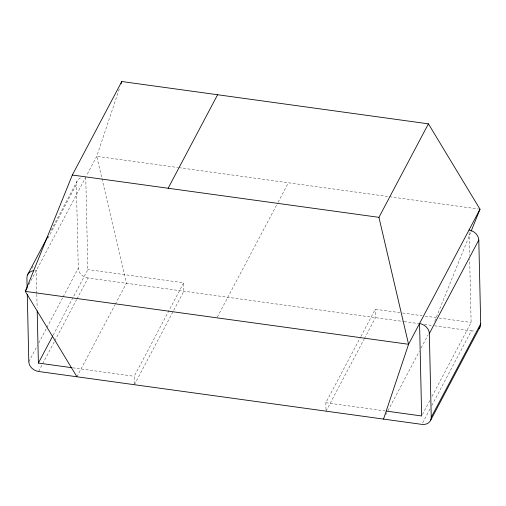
<?xml version="1.0" encoding="UTF-8"?>
<svg xmlns="http://www.w3.org/2000/svg" width="506" height="506" viewBox="0 0 506 506"><rect width="100%" height="100%" fill="white"/><g stroke="black" fill="none" stroke-linecap="round" stroke-linejoin="round"><path stroke-width="0.38" stroke-dasharray="2.53 1.9" d="M119.283 89.005L96.741 156.329L86.482 175.721M434.755 321.196L471.137 231.179M51.176 230.16L77.013 181.312M32.074 268.205L33.181 266.112M47.943 238.206L76.368 184.475A10.31 8.33 27.9 0 1 80.966 177.701M28.962 284.461L85.748 177.106M28.81 361.758L37.299 345.706M38.772 342.916L46.527 328.261M46.894 327.565L62.763 297.56M63.136 296.864L78.266 268.256L76.368 184.475M53.155 335.168L87.848 269.578L85.767 177.897M38.582 371.486L42.27 364.51M42.643 363.808L54.452 341.48M54.819 340.785L76.596 299.615M76.969 298.919L88.038 277.984L403.459 321.512M76.906 376.774L114.925 304.903M115.292 304.207L126.367 283.271L96.741 156.329L178.087 167.556M134.381 383.946L134.204 376.3L183.665 282.803L87.848 269.578M134.4 384.705L183.855 291.209L183.665 282.803M217.302 317.135L277.699 202.963M278.066 202.267L288.376 182.78M325.997 409.626L325.839 402.744L360.538 337.154M360.904 336.458L375.3 309.248L401.789 312.904M326.035 411.15L364.048 339.286M364.421 338.584L375.49 317.654L375.3 309.248M385.736 414.901L387.583 411.41M387.95 410.714L419.322 351.404M421.169 347.913L428.184 334.656M422.396 414.572L430.151 399.923M431.991 396.432L471.118 322.467L469.682 259.243M422.586 422.978L429.967 409.025M431.814 405.534L471.307 330.873A9.968 8.052 27.9 0 0 474.963 330.741M178.871 167.663L478.448 209.003M402.567 313.012L422.042 315.693M425.16 316.123L436.064 317.629M439.176 318.059L471.118 322.467M404.237 321.62L419 323.657M424.439 324.409L432.984 325.586M434.546 325.801L471.307 330.873M72.668 367.811L134.204 376.3M325.839 402.744L385.047 410.916M469.075 232.374L469.593 255.29M36.812 293.531L36.293 270.609A10.31 8.33 27.9 0 0 35.028 270.546M36.83 294.321L37.134 307.756M88.038 277.984A9.968 8.052 27.9 0 1 78.266 268.256"/><path stroke-width="0.76" d="M121.035 83.768L121.788 81.523L428.405 123.837L480.011 209.225L471.137 231.179M383.523 419.088L408.57 344.276L480.011 209.225M121.788 81.523L72.326 175.025L25.3 291.386L76.906 376.774M27.558 274.815L47.855 236.441M27.134 287.927L25.3 291.386L408.57 344.276L378.943 217.34L428.405 123.837M71.884 367.704L38.386 363.08L52.782 335.864M168.144 188.245L217.605 94.748M27.286 294.574L28.81 361.758A9.968 8.052 27.9 0 0 38.582 371.486L421.852 424.376A9.968 8.052 27.9 0 0 431.238 417.292L429.341 333.511L478.796 240.008A10.31 8.33 27.9 0 0 469.018 230.002M431.238 417.292L480.7 323.789L478.796 240.008M430.581 420.41L480.042 326.908M72.326 175.025L378.943 217.34M386.603 411.131L421.656 415.97L419.563 323.498A10.31 8.33 27.9 0 1 429.341 333.511M37.204 310.918L38.386 363.08M27.122 287.459L26.907 277.977A10.31 8.33 27.9 0 1 33.801 270.621M480.7 323.789A9.968 8.052 27.9 0 1 478.834 328.634"/></g></svg>
